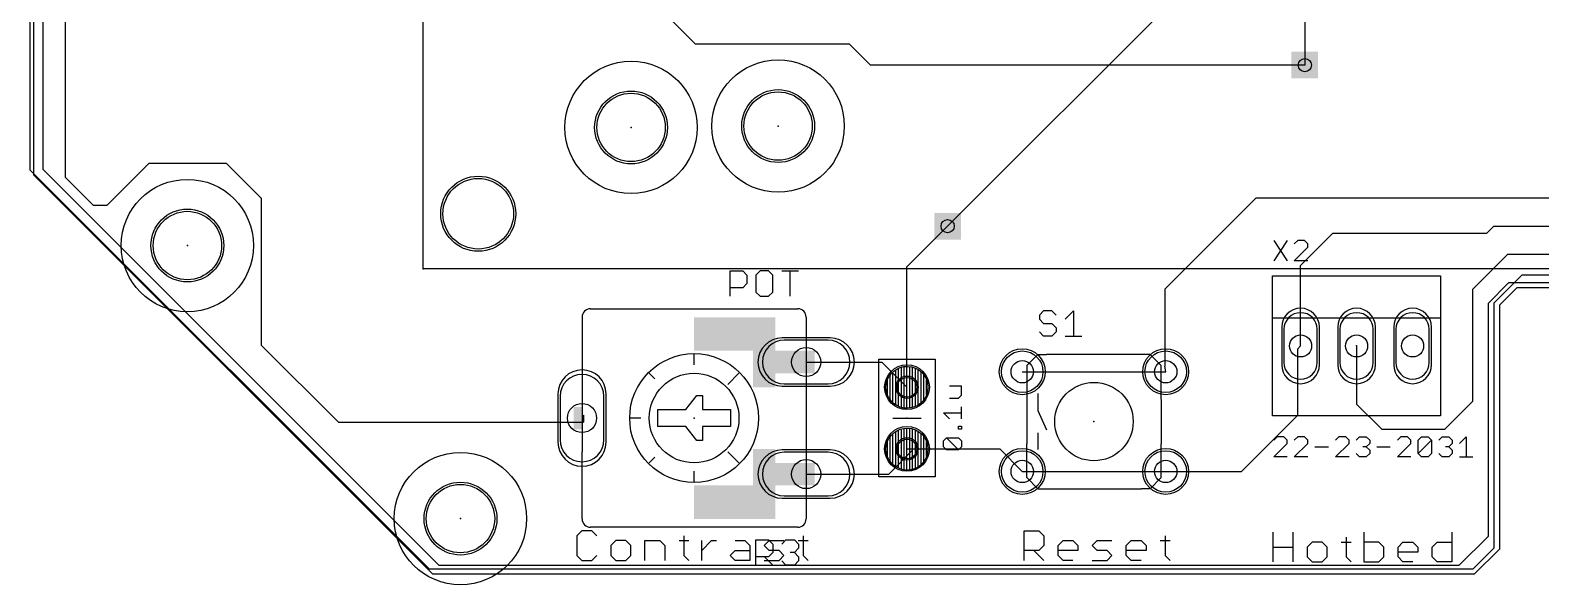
# Model space of a CAD drawing. Extents: x 103 to 286, y -140 to -65.
# Drawn here: x 107 to 175.5, y -140.1 to -114.9 of the extents above; entities that cross this region are included whole.
import ezdxf

# ---------------------------------------------------------------- set-up
doc = ezdxf.new("R2010")
doc.units = 0
for name, color, linetype in [('1', 82, 'CONTINUOUS'), ('16', 175, 'CONTINUOUS'), ('17', 2, 'CONTINUOUS'), ('18', 2, 'CONTINUOUS'), ('19', 53, 'CONTINUOUS'), ('20', 7, 'CONTINUOUS'), ('21', 253, 'CONTINUOUS'), ('23', 7, 'CONTINUOUS'), ('25', 253, 'CONTINUOUS'), ('27', 253, 'CONTINUOUS'), ('29', 253, 'CONTINUOUS'), ('30', 253, 'CONTINUOUS'), ('39', 22, 'CONTINUOUS'), ('40', 175, 'CONTINUOUS'), ('44', 253, 'CONTINUOUS'), ('51', 253, 'CONTINUOUS')]:
    doc.layers.add(name, color=color, linetype=linetype)

# ---------------------------------------------------------------- blocks, each defined once
blk = doc.blocks.new('ROUNDP')
blk.add_circle((0, 0), 0.5)
blk = doc.blocks.new('RECT')
blk.add_solid([(-0.5, -0.5), (0.5, -0.5), (-0.5, 0.5), (0.5, 0.5)])
blk = doc.blocks.new('LONGP100')
blk.add_lwpolyline([(-0.5, -0.5), (0.5, -0.5, 1), (0.5, 0.5), (-0.5, 0.5, 1)], format="xyb", close=True)
blk = doc.blocks.new('SQUAREV')
blk.add_solid([(-0.5, -0.5), (0.5, -0.5), (-0.5, 0.5), (0.5, 0.5)])

msp = doc.modelspace()

# ---------------------------------------------------------------- linework, layer by layer
at = {"layer": '1'}
for p, q in [((107.5792, -121.2494), (107.5792, -75.946)), ((164.7825, -105.7275), (164.7825, -116.5225)), ((159.7025, -112.7125), (148.59, -123.825)), ((125.542, -139.2123), (107.5792, -121.2494)), ((174.0154, -126.4006), (173.0908, -127.3251)), ((257.1598, -126.4006), (174.0154, -126.4006)), ((173.0908, -127.3251), (173.0908, -137.8915)), ((173.0908, -137.8915), (171.77, -139.2123)), ((171.77, -139.2123), (125.542, -139.2123))]:
    msp.add_line(p, q, dxfattribs=at)
at = {"layer": '16'}
for p, q in [((106.9975, -121.285), (106.9975, -67.6275)), ((108.585, -74.93), (108.585, -121.6025)), ((137.16, -115.57), (135.5725, -113.9825)), ((144.145, -115.57), (137.16, -115.57)), ((145.0975, -116.5225), (144.145, -115.57)), ((164.7825, -116.5225), (145.0975, -116.5225)), ((110.49, -122.8725), (112.395, -120.9675)), ((112.395, -120.9675), (115.8875, -120.9675)), ((115.8875, -120.9675), (117.475, -122.555)), ((125.095, -139.3825), (106.9975, -121.285)), ((108.585, -121.6025), (109.855, -122.8725)), ((117.475, -122.555), (117.475, -129.2225)), ((162.56, -122.555), (158.4325, -126.6825)), ((176.2125, -122.555), (162.56, -122.555)), ((109.855, -122.8725), (110.49, -122.8725)), ((146.7485, -125.6665), (148.59, -123.825)), ((148.59, -123.825), (148.9075, -123.5075)), ((173.0375, -124.1425), (173.355, -123.825)), ((173.355, -123.825), (178.435, -123.825)), ((164.592, -125.603), (166.0525, -124.1425)), ((166.0525, -124.1425), (173.0375, -124.1425)), ((172.4025, -126.6825), (173.99, -125.095)), ((173.99, -125.095), (205.105, -125.095)), ((146.7485, -131.1275), (146.7485, -125.6665)), ((164.592, -129.2543), (164.592, -125.603)), ((158.4325, -126.6825), (158.4325, -130.175)), ((172.4025, -131.7625), (172.4025, -126.6825)), ((174.625, -126.0475), (173.355, -127.3175)), ((256.54, -126.0475), (174.625, -126.0475)), ((173.355, -127.3175), (173.355, -138.43)), ((117.475, -129.2225), (120.9675, -132.715)), ((164.465, -129.3812), (164.592, -129.2543)), ((164.465, -132.3975), (164.465, -129.3812)), ((167.132, -129.2543), (167.132, -131.8895)), ((142.1765, -129.9845), (145.6055, -129.9845)), ((145.6055, -129.9845), (146.7485, -131.1275)), ((151.9745, -130.4227), (158.477, -130.4227)), ((167.132, -131.8895), (168.275, -133.0325)), ((171.1325, -133.0325), (172.4025, -131.7625)), ((120.9675, -132.715), (132.08, -132.715)), ((132.08, -132.715), (132.08, -132.3975)), ((132.08, -132.3975), (132.08, -132.715)), ((161.9187, -134.9438), (164.465, -132.3975)), ((168.275, -133.0325), (171.1325, -133.0325)), ((145.923, -135.0645), (147.0025, -133.985)), ((146.7485, -133.9215), (150.9522, -133.9215)), ((150.9522, -133.9215), (151.9745, -134.9438)), ((142.1765, -135.0645), (145.923, -135.0645)), ((151.9745, -134.9438), (158.477, -134.9438)), ((158.477, -134.9438), (161.9187, -134.9438)), ((173.355, -138.43), (172.4025, -139.3825)), ((172.4025, -139.3825), (125.095, -139.3825))]:
    msp.add_line(p, q, dxfattribs=at)
at = {"layer": '19'}
for p, q in [((158.477, -130.4227), (158.4325, -130.175)), ((132.08, -132.3975), (132.0165, -132.5245))]:
    msp.add_line(p, q, dxfattribs=at)
at = {"layer": '20'}
for p, q in [((107.1562, -121.5072), (107.1562, -67.4053)), ((125.2538, -139.6047), (107.1562, -121.5072)), ((174.4027, -126.619), (173.609, -127.4128)), ((256.7305, -126.619), (174.4027, -126.619)), ((173.609, -127.4128), (173.609, -138.4617)), ((173.609, -138.4617), (172.466, -139.6047)), ((172.466, -139.6047), (125.2538, -139.6047))]:
    msp.add_line(p, q, dxfattribs=at)
for centre, radius in [((140.9065, -119.2848), 1.55), ((134.239, -119.3483), 1.55), ((127.3093, -123.2618), 1.6), ((114.1222, -124.7013), 1.55), ((126.5047, -137.0838), 1.55)]:
    msp.add_circle(centre, radius, dxfattribs=at)
at = {"layer": '21'}
for p, q in [((124.8093, -125.7618), (124.8093, -65.7618)), ((222.8093, -125.7618), (124.8093, -125.7618)), ((163.322, -126.0793), (170.942, -126.0793)), ((163.322, -127.9843), (163.322, -126.0793)), ((170.942, -126.0793), (170.942, -127.9843)), ((132.0165, -127.9525), (132.0165, -131.0005)), ((132.3975, -127.5715), (141.7955, -127.5715)), ((142.1765, -127.9525), (142.1765, -128.5875)), ((163.322, -132.4292), (163.322, -127.9843)), ((163.322, -127.9843), (170.942, -127.9843)), ((170.942, -127.9843), (170.942, -132.4292)), ((137.0965, -130.1115), (137.0965, -129.6035)), ((145.4785, -135.1915), (145.4785, -129.8575)), ((145.4785, -129.8575), (148.0185, -129.8575)), ((148.0185, -129.8575), (148.0185, -135.1915)), ((157.3847, -129.6353), (153.0668, -129.6353)), ((135.3185, -130.7465), (135.0645, -130.4925)), ((138.6205, -131.0005), (139.1285, -130.4925)), ((142.1765, -131.3815), (142.1765, -133.6675)), ((149.2148, -131.0785), (148.6725, -131.0785)), ((149.0793, -131.6208), (149.2148, -131.4852)), ((149.2148, -131.4852), (149.2148, -131.0785)), ((135.4455, -132.9055), (135.4455, -132.1435)), ((135.4455, -132.1435), (136.7155, -132.1435)), ((136.7155, -132.1435), (137.2235, -131.5085)), ((137.2235, -131.5085), (137.4775, -131.5085)), ((137.4775, -131.5085), (137.4775, -132.1435)), ((137.4775, -132.1435), (138.7475, -132.1435)), ((138.7475, -132.1435), (138.7475, -132.9055)), ((148.6725, -131.6208), (149.0793, -131.6208)), ((149.2148, -132.5563), (149.2148, -132.014)), ((152.1778, -131.6552), (152.1778, -133.6993)), ((158.2738, -131.6852), (158.2738, -133.6993)), ((134.6835, -132.5245), (134.1755, -132.5245)), ((146.1135, -132.5245), (147.3835, -132.5245)), ((148.6725, -132.5563), (148.4013, -132.2852)), ((148.4013, -132.2852), (149.2148, -132.2852)), ((170.942, -132.4292), (163.322, -132.4292)), ((136.7155, -132.9055), (135.4455, -132.9055)), ((137.2235, -133.5405), (136.7155, -132.9055)), ((137.4775, -133.5405), (137.2235, -133.5405)), ((138.7475, -132.9055), (137.4775, -132.9055)), ((137.4775, -132.9055), (137.4775, -133.5405)), ((148.4013, -133.5529), (148.5369, -133.4173)), ((148.5369, -133.4173), (149.0793, -133.4173)), ((149.0793, -133.9596), (148.5369, -133.4173)), ((149.0793, -133.0241), (149.0793, -132.8885)), ((149.0793, -132.8885), (149.2148, -132.8885)), ((149.2148, -133.0241), (149.0793, -133.0241)), ((149.0793, -133.4173), (149.2148, -133.5529)), ((149.2148, -132.8885), (149.2148, -133.0241)), ((132.0165, -137.0965), (132.0165, -134.0485)), ((138.6205, -134.0485), (139.1285, -134.5565)), ((148.4013, -133.824), (148.4013, -133.5529)), ((148.5369, -133.9596), (148.4013, -133.824)), ((149.0793, -133.9596), (148.5369, -133.9596)), ((149.2148, -133.824), (149.0793, -133.9596)), ((149.2148, -133.5529), (149.2148, -133.824)), ((135.3185, -134.3025), (135.0645, -134.5565)), ((137.0965, -135.4455), (137.0965, -134.9375)), ((148.0185, -135.1915), (145.4785, -135.1915)), ((153.0668, -135.7313), (157.3847, -135.7313)), ((142.1765, -136.4615), (142.1765, -137.0965)), ((132.0074, -137.6338), (131.7828, -137.8584)), ((132.4565, -137.6338), (132.0074, -137.6338)), ((141.7955, -137.4775), (132.3975, -137.4775)), ((132.6811, -137.8584), (132.4565, -137.6338)), ((152.0571, -138.9812), (152.0571, -137.6338)), ((152.0571, -137.6338), (152.7308, -137.6338)), ((152.7308, -137.6338), (152.9553, -137.8584)), ((131.7828, -137.8584), (131.7828, -138.7566)), ((133.551, -138.0829), (133.3264, -138.3075)), ((133.3264, -138.3075), (133.3264, -138.7566)), ((134.0001, -138.0829), (133.551, -138.0829)), ((134.2247, -138.3075), (134.0001, -138.0829)), ((134.2247, -138.7566), (134.2247, -138.3075)), ((134.87, -138.9812), (134.87, -138.0829)), ((134.87, -138.0829), (135.5437, -138.0829)), ((135.5437, -138.0829), (135.7683, -138.3075)), ((135.7683, -138.3075), (135.7683, -138.9812)), ((136.4136, -138.0829), (136.8628, -138.0829)), ((136.6382, -137.8584), (136.6382, -138.7566)), ((137.4427, -138.9812), (137.4427, -138.0829)), ((137.4427, -138.5321), (137.8918, -138.0829)), ((137.8918, -138.0829), (138.1164, -138.0829)), ((138.9536, -138.0829), (139.4027, -138.0829)), ((139.4027, -138.0829), (139.6273, -138.3075)), ((139.6273, -138.3075), (139.6273, -138.9812)), ((140.2726, -138.3075), (140.4972, -138.0829)), ((140.4972, -138.5321), (140.2726, -138.3075)), ((140.4972, -138.0829), (141.1709, -138.0829)), ((141.8163, -138.0829), (142.2654, -138.0829)), ((142.0408, -137.8584), (142.0408, -138.7566)), ((152.9553, -138.3075), (152.7308, -138.5321)), ((152.9553, -137.8584), (152.9553, -138.3075)), ((153.6007, -138.3075), (153.8253, -138.0829)), ((153.6007, -138.7566), (153.6007, -138.3075)), ((153.8253, -138.0829), (154.2744, -138.0829)), ((154.2744, -138.0829), (154.4989, -138.3075)), ((154.4989, -138.3075), (154.4989, -138.5321)), ((155.1443, -138.3075), (155.3689, -138.0829)), ((155.3689, -138.5321), (155.1443, -138.3075)), ((155.3689, -138.0829), (156.0425, -138.0829)), ((156.6879, -138.3075), (156.9125, -138.0829)), ((156.6879, -138.7566), (156.6879, -138.3075)), ((156.9125, -138.0829), (157.3616, -138.0829)), ((157.3616, -138.0829), (157.5862, -138.3075)), ((157.5862, -138.3075), (157.5862, -138.5321)), ((158.2315, -138.0829), (158.6806, -138.0829)), ((158.4561, -137.8584), (158.4561, -138.7566)), ((163.3499, -139.0472), (163.3499, -137.6999)), ((164.2482, -137.6999), (164.2482, -139.0472)), ((165.1181, -138.149), (164.8935, -138.3735)), ((165.5672, -138.149), (165.1181, -138.149)), ((165.7918, -138.3735), (165.5672, -138.149)), ((166.4372, -138.149), (166.8863, -138.149)), ((166.6617, -137.9244), (166.6617, -138.8227)), ((167.4662, -137.6999), (167.4662, -139.0472)), ((168.1399, -138.149), (167.4662, -138.149)), ((168.3645, -138.3735), (168.1399, -138.149)), ((169.0098, -138.3735), (169.2344, -138.149)), ((169.2344, -138.149), (169.6835, -138.149)), ((169.6835, -138.149), (169.9081, -138.3735)), ((170.5534, -138.3735), (170.778, -138.149)), ((170.778, -138.149), (171.4517, -138.149)), ((171.4517, -137.6999), (171.4517, -139.0472)), ((131.7828, -138.7566), (132.0074, -138.9812)), ((132.0074, -138.9812), (132.4565, -138.9812)), ((132.4565, -138.9812), (132.6811, -138.7566)), ((133.3264, -138.7566), (133.551, -138.9812)), ((133.551, -138.9812), (134.0001, -138.9812)), ((134.0001, -138.9812), (134.2247, -138.7566)), ((136.6382, -138.7566), (136.8628, -138.9812)), ((138.729, -138.7566), (138.9536, -138.5321)), ((138.9536, -138.9812), (138.729, -138.7566)), ((138.9536, -138.5321), (139.6273, -138.5321)), ((139.6273, -138.9812), (138.9536, -138.9812)), ((140.2726, -138.9812), (140.9463, -138.9812)), ((140.9463, -138.5321), (140.4972, -138.5321)), ((141.1709, -138.7566), (140.9463, -138.5321)), ((140.9463, -138.9812), (141.1709, -138.7566)), ((142.0408, -138.7566), (142.2654, -138.9812)), ((152.7308, -138.5321), (152.0571, -138.5321)), ((152.5062, -138.5321), (152.9553, -138.9812)), ((154.4989, -138.5321), (153.6007, -138.5321)), ((153.8253, -138.9812), (153.6007, -138.7566)), ((154.2744, -138.9812), (153.8253, -138.9812)), ((155.1443, -138.9812), (155.818, -138.9812)), ((155.818, -138.5321), (155.3689, -138.5321)), ((156.0425, -138.7566), (155.818, -138.5321)), ((155.818, -138.9812), (156.0425, -138.7566)), ((157.5862, -138.5321), (156.6879, -138.5321)), ((156.9125, -138.9812), (156.6879, -138.7566)), ((157.3616, -138.9812), (156.9125, -138.9812)), ((158.4561, -138.7566), (158.6806, -138.9812)), ((163.3499, -138.3735), (164.2482, -138.3735)), ((164.8935, -138.3735), (164.8935, -138.8227)), ((164.8935, -138.8227), (165.1181, -139.0472)), ((165.5672, -139.0472), (165.7918, -138.8227)), ((165.7918, -138.8227), (165.7918, -138.3735)), ((166.6617, -138.8227), (166.8863, -139.0472)), ((168.1399, -139.0472), (168.3645, -138.8227)), ((168.3645, -138.8227), (168.3645, -138.3735)), ((169.0098, -138.8227), (169.0098, -138.3735)), ((169.9081, -138.5981), (169.0098, -138.5981)), ((169.2344, -139.0472), (169.0098, -138.8227)), ((169.9081, -138.3735), (169.9081, -138.5981)), ((170.5534, -138.8227), (170.5534, -138.3735)), ((170.778, -139.0472), (170.5534, -138.8227)), ((165.1181, -139.0472), (165.5672, -139.0472)), ((167.4662, -139.0472), (168.1399, -139.0472)), ((169.6835, -139.0472), (169.2344, -139.0472)), ((171.4517, -139.0472), (170.778, -139.0472))]:
    msp.add_line(p, q, dxfattribs=at)
for centre, radius in [((137.0965, -132.5245), 2.921), ((137.0965, -132.5245), 2.032), ((155.2258, -132.6833), 1.778)]:
    msp.add_circle(centre, radius, dxfattribs=at)
for centre, start, end in [((132.3975, -127.9525), 90, 180), ((141.7955, -127.9525), 0, 90), ((132.3975, -137.0965), 180, 270), ((141.7955, -137.0965), 270, 0)]:
    msp.add_arc(centre, 0.381, start, end, dxfattribs=at)
at = {"layer": '23'}
for p in [(134.239, -119.3483), (140.9065, -119.2848), (114.1222, -124.7013), (124.8093, -125.7618), (167.132, -129.2543), (137.0965, -132.5245), (146.7485, -132.5245), (155.2258, -132.6833), (126.5047, -137.0838)]:
    msp.add_point(p, dxfattribs=at)
at = {"layer": '25'}
for p, q in [((163.3728, -124.4783), (163.9829, -125.3935)), ((163.9829, -124.4783), (163.3728, -125.3935)), ((164.4608, -124.4783), (164.3083, -124.6308)), ((164.7659, -124.4783), (164.4608, -124.4783)), ((164.9184, -124.6308), (164.7659, -124.4783)), ((164.9184, -124.7833), (164.9184, -124.6308)), ((164.3083, -125.3935), (164.9184, -124.7833)), ((164.9184, -125.3935), (164.3083, -125.3935)), ((152.9399, -127.6658), (152.7493, -127.8564)), ((152.7493, -127.8564), (152.7493, -128.0471)), ((152.7493, -128.0471), (152.9399, -128.2378)), ((153.3212, -127.6658), (152.9399, -127.6658)), ((153.5119, -127.8564), (153.3212, -127.6658)), ((153.9186, -128.0471), (154.3, -127.6658)), ((154.3, -127.6658), (154.3, -128.8098)), ((152.9399, -128.8098), (152.7493, -128.6191)), ((152.9399, -128.2378), (153.3212, -128.2378)), ((153.3212, -128.2378), (153.5119, -128.4284)), ((153.5119, -128.6191), (153.3212, -128.8098)), ((153.5119, -128.4284), (153.5119, -128.6191)), ((153.3212, -128.8098), (152.9399, -128.8098)), ((153.9186, -128.8098), (154.6813, -128.8098)), ((139.9012, -139.192), (139.9012, -138.048)), ((139.9012, -138.048), (140.4732, -138.048)), ((140.4732, -138.048), (140.6639, -138.2387)), ((140.6639, -138.2387), (140.6639, -138.62)), ((141.0706, -138.2387), (141.2613, -138.048)), ((141.2613, -138.048), (141.6426, -138.048)), ((141.6426, -138.048), (141.8333, -138.2387)), ((141.8333, -138.2387), (141.8333, -138.4293)), ((140.4732, -138.8107), (139.9012, -138.8107)), ((140.2825, -138.8107), (140.6639, -139.192)), ((140.6639, -138.62), (140.4732, -138.8107)), ((141.2613, -139.192), (141.0706, -139.0013)), ((141.6426, -138.62), (141.4519, -138.62)), ((141.8333, -138.4293), (141.6426, -138.62)), ((141.6426, -138.62), (141.8333, -138.8107)), ((141.8333, -139.0013), (141.6426, -139.192)), ((141.8333, -138.8107), (141.8333, -139.0013)), ((141.6426, -139.192), (141.2613, -139.192))]:
    msp.add_line(p, q, dxfattribs=at)
at = {"layer": '27'}
for p, q in [((138.7318, -127), (138.7318, -125.856)), ((138.7318, -125.856), (139.3038, -125.856)), ((139.3038, -125.856), (139.4945, -126.0467)), ((140.0919, -125.856), (139.9012, -126.0467)), ((140.4732, -125.856), (140.0919, -125.856)), ((140.6638, -126.0467), (140.4732, -125.856)), ((141.0706, -125.856), (141.8332, -125.856)), ((141.4519, -127), (141.4519, -125.856)), ((139.3038, -126.6187), (138.7318, -126.6187)), ((139.4945, -126.428), (139.3038, -126.6187)), ((139.4945, -126.0467), (139.4945, -126.428)), ((139.9012, -126.0467), (139.9012, -126.8093)), ((140.6638, -126.8093), (140.6638, -126.0467)), ((139.9012, -126.8093), (140.0919, -127)), ((140.0919, -127), (140.4732, -127)), ((140.4732, -127), (140.6638, -126.8093)), ((163.5253, -133.3683), (163.3728, -133.5208)), ((163.8304, -133.3683), (163.5253, -133.3683)), ((163.9829, -133.5208), (163.8304, -133.3683)), ((163.9829, -133.6733), (163.9829, -133.5208)), ((164.4608, -133.3683), (164.3083, -133.5208)), ((164.7659, -133.3683), (164.4608, -133.3683)), ((164.9184, -133.5208), (164.7659, -133.3683)), ((164.9184, -133.6733), (164.9184, -133.5208)), ((166.3319, -133.3683), (166.1794, -133.5208)), ((166.6369, -133.3683), (166.3319, -133.3683)), ((166.7895, -133.5208), (166.6369, -133.3683)), ((166.7895, -133.6733), (166.7895, -133.5208)), ((167.1149, -133.5208), (167.2674, -133.3683)), ((167.2674, -133.3683), (167.5725, -133.3683)), ((167.5725, -133.3683), (167.725, -133.5208)), ((167.725, -133.5208), (167.725, -133.6733)), ((169.1384, -133.3683), (168.9859, -133.5208)), ((169.4435, -133.3683), (169.1384, -133.3683)), ((169.596, -133.5208), (169.4435, -133.3683)), ((169.596, -133.6733), (169.596, -133.5208)), ((169.9214, -133.5208), (170.074, -133.3683)), ((169.9214, -134.1309), (169.9214, -133.5208)), ((169.9214, -134.1309), (170.5316, -133.5208)), ((170.074, -133.3683), (170.379, -133.3683)), ((170.379, -133.3683), (170.5316, -133.5208)), ((170.5316, -133.5208), (170.5316, -134.1309)), ((170.857, -133.5208), (171.0095, -133.3683)), ((171.0095, -133.3683), (171.3145, -133.3683)), ((171.3145, -133.3683), (171.4671, -133.5208)), ((171.4671, -133.5208), (171.4671, -133.6733)), ((171.7925, -133.6733), (172.0975, -133.3683)), ((172.0975, -133.3683), (172.0975, -134.2835)), ((163.3728, -134.2835), (163.9829, -133.6733)), ((164.3083, -134.2835), (164.9184, -133.6733)), ((165.2438, -133.8259), (165.854, -133.8259)), ((166.1794, -134.2835), (166.7895, -133.6733)), ((167.2674, -134.2835), (167.1149, -134.1309)), ((167.5725, -133.8259), (167.4199, -133.8259)), ((167.725, -133.6733), (167.5725, -133.8259)), ((167.5725, -133.8259), (167.725, -133.9784)), ((167.725, -134.1309), (167.5725, -134.2835)), ((167.725, -133.9784), (167.725, -134.1309)), ((168.0504, -133.8259), (168.6605, -133.8259)), ((168.9859, -134.2835), (169.596, -133.6733)), ((170.074, -134.2835), (169.9214, -134.1309)), ((170.5316, -134.1309), (170.379, -134.2835)), ((171.0095, -134.2835), (170.857, -134.1309)), ((171.3145, -133.8259), (171.162, -133.8259)), ((171.4671, -133.6733), (171.3145, -133.8259)), ((171.3145, -133.8259), (171.4671, -133.9784)), ((171.4671, -134.1309), (171.3145, -134.2835)), ((171.4671, -133.9784), (171.4671, -134.1309)), ((163.9829, -134.2835), (163.3728, -134.2835)), ((164.9184, -134.2835), (164.3083, -134.2835)), ((166.7895, -134.2835), (166.1794, -134.2835)), ((167.5725, -134.2835), (167.2674, -134.2835)), ((169.596, -134.2835), (168.9859, -134.2835)), ((170.379, -134.2835), (170.074, -134.2835)), ((171.3145, -134.2835), (171.0095, -134.2835)), ((171.7925, -134.2835), (172.4026, -134.2835))]:
    msp.add_line(p, q, dxfattribs=at)
at = {"layer": '29'}
for p, q in [((146.3993, -130.8514), (146.4717, -130.7814)), ((146.4717, -130.7814), (146.5578, -130.7293)), ((146.4945, -131.4925), (146.4945, -130.7676)), ((146.5578, -130.7293), (146.6534, -130.6977)), ((146.6215, -131.5525), (146.6215, -130.7082)), ((146.6534, -130.6977), (146.7536, -130.6881)), ((146.7485, -131.5732), (146.7485, -130.6886)), ((146.7536, -130.6881), (146.851, -130.6999)), ((146.851, -130.6999), (146.9433, -130.7331)), ((146.8755, -131.5556), (146.8755, -130.7087)), ((146.9433, -130.7331), (147.026, -130.786)), ((147.0025, -131.4932), (147.0025, -130.771)), ((147.026, -130.786), (147.0948, -130.856)), ((146.2965, -131.13), (146.3095, -131.0302)), ((146.3105, -131.2312), (146.2965, -131.13)), ((146.3095, -131.0302), (146.3443, -130.9357)), ((146.3466, -131.3267), (146.3105, -131.2312)), ((146.3443, -130.9357), (146.3993, -130.8514)), ((146.4031, -131.4118), (146.3466, -131.3267)), ((146.3675, -131.3582), (146.3675, -130.9002)), ((146.4771, -131.4821), (146.4031, -131.4118)), ((146.5649, -131.5343), (146.4771, -131.4821)), ((147.0324, -131.4734), (146.9513, -131.5271)), ((147.0996, -131.403), (147.0324, -131.4734)), ((147.0948, -130.856), (147.1463, -130.9395)), ((147.1494, -131.3195), (147.0996, -131.403)), ((147.1295, -131.3529), (147.1295, -130.9123)), ((147.1463, -130.9395), (147.1779, -131.0324)), ((147.1794, -131.2269), (147.1494, -131.3195)), ((147.1779, -131.0324), (147.188, -131.13)), ((147.188, -131.13), (147.1794, -131.2269)), ((146.6621, -131.5656), (146.5649, -131.5343)), ((146.7638, -131.5745), (146.6621, -131.5656)), ((146.8602, -131.5614), (146.7638, -131.5745)), ((146.9513, -131.5271), (146.8602, -131.5614)), ((146.4717, -133.5805), (146.5578, -133.5284)), ((146.5578, -133.5284), (146.6534, -133.4968)), ((146.6215, -134.3516), (146.6215, -133.5073)), ((146.6534, -133.4968), (146.7536, -133.4872)), ((146.7485, -134.3723), (146.7485, -133.4877)), ((146.7536, -133.4872), (146.851, -133.499)), ((146.851, -133.499), (146.9433, -133.5322)), ((146.8755, -134.3547), (146.8755, -133.5078)), ((146.9433, -133.5322), (147.026, -133.5851)), ((146.2965, -133.9291), (146.3095, -133.8293)), ((146.3105, -134.0303), (146.2965, -133.9291)), ((146.3095, -133.8293), (146.3443, -133.7348)), ((146.3466, -134.1258), (146.3105, -134.0303)), ((146.3443, -133.7348), (146.3993, -133.6505)), ((146.4031, -134.2109), (146.3466, -134.1258)), ((146.3675, -134.1573), (146.3675, -133.6993)), ((146.3993, -133.6505), (146.4717, -133.5805)), ((146.4771, -134.2812), (146.4031, -134.2109)), ((146.4945, -134.2916), (146.4945, -133.5667)), ((147.0025, -134.2923), (147.0025, -133.5701)), ((147.026, -133.5851), (147.0948, -133.6551)), ((147.0996, -134.2021), (147.0324, -134.2725)), ((147.0948, -133.6551), (147.1463, -133.7386)), ((147.1494, -134.1186), (147.0996, -134.2021)), ((147.1295, -134.152), (147.1295, -133.7114)), ((147.1463, -133.7386), (147.1779, -133.8315)), ((147.1794, -134.026), (147.1494, -134.1186)), ((147.1779, -133.8315), (147.188, -133.9291)), ((147.188, -133.9291), (147.1794, -134.026)), ((146.5649, -134.3334), (146.4771, -134.2812)), ((146.6621, -134.3647), (146.5649, -134.3334)), ((146.7638, -134.3736), (146.6621, -134.3647)), ((146.8602, -134.3605), (146.7638, -134.3736)), ((146.9513, -134.3262), (146.8602, -134.3605)), ((147.0324, -134.2725), (146.9513, -134.3262))]:
    msp.add_line(p, q, dxfattribs=at)
for centre, radius in [((134.239, -119.3483), 1.6516), ((140.9065, -119.2848), 1.6516), ((127.3093, -123.2618), 1.7016), ((114.1222, -124.7013), 1.6516), ((126.5047, -137.0838), 1.6516)]:
    msp.add_circle(centre, radius, dxfattribs=at)
at = {"layer": '30'}
for p, q in [((145.808, -130.9628), (145.8538, -130.8011)), ((145.8538, -130.8011), (145.9271, -130.6499)), ((145.8595, -131.4726), (145.8595, -130.7894)), ((145.9271, -130.6499), (146.0254, -130.5136)), ((145.9865, -131.695), (145.9865, -130.5675)), ((146.0254, -130.5136), (146.146, -130.3965)), ((146.1135, -131.8345), (146.1135, -130.4281)), ((146.146, -130.3965), (146.285, -130.3022)), ((146.2405, -131.9302), (146.2405, -130.3324)), ((146.285, -130.3022), (146.4383, -130.2333)), ((146.3675, -131.9973), (146.3675, -130.2651)), ((146.4383, -130.2333), (146.6013, -130.1922)), ((146.4945, -132.0432), (146.4945, -130.2192)), ((146.6013, -130.1922), (146.7689, -130.18)), ((146.6215, -132.0715), (146.6215, -130.1907)), ((146.7485, -132.0811), (146.7485, -130.1815)), ((146.7689, -130.18), (146.9516, -130.2)), ((146.8755, -132.0714), (146.8755, -130.1917)), ((146.9516, -130.2), (147.1268, -130.2552)), ((147.0025, -132.0454), (147.0025, -130.216)), ((147.1268, -130.2552), (147.288, -130.3436)), ((147.1295, -132.0011), (147.1295, -130.2567)), ((147.2565, -131.9349), (147.2565, -130.3263)), ((147.288, -130.3436), (147.4287, -130.4617)), ((147.3835, -131.839), (147.3835, -130.4237)), ((147.4287, -130.4617), (147.5438, -130.605)), ((147.5105, -131.6967), (147.5105, -130.5636)), ((147.5438, -130.605), (147.6286, -130.768)), ((147.6286, -130.768), (147.68, -130.9444)), ((147.6375, -131.4638), (147.6375, -130.7985)), ((145.7909, -131.13), (145.808, -130.9628)), ((145.8075, -131.2972), (145.7909, -131.13)), ((145.8529, -131.459), (145.8075, -131.2972)), ((145.9258, -131.6104), (145.8529, -131.459)), ((147.6435, -131.4505), (147.5761, -131.6003)), ((147.6839, -131.2913), (147.6435, -131.4505)), ((147.68, -130.9444), (147.696, -131.1275)), ((147.696, -131.1275), (147.6839, -131.2913)), ((146.0238, -131.7469), (145.9258, -131.6104)), ((146.144, -131.8643), (146.0238, -131.7469)), ((146.2828, -131.959), (146.144, -131.8643)), ((146.4359, -132.0282), (146.2828, -131.959)), ((146.5987, -132.0698), (146.4359, -132.0282)), ((146.7663, -132.0824), (146.5987, -132.0698)), ((146.9297, -132.0659), (146.7663, -132.0824)), ((147.0878, -132.0213), (146.9297, -132.0659)), ((147.2358, -131.9499), (147.0878, -132.0213)), ((147.3691, -131.8538), (147.2358, -131.9499)), ((147.4836, -131.7361), (147.3691, -131.8538)), ((147.5761, -131.6003), (147.4836, -131.7361)), ((145.8538, -133.6002), (145.9271, -133.449)), ((145.9271, -133.449), (146.0254, -133.3127)), ((145.9865, -134.4941), (145.9865, -133.3666)), ((146.0254, -133.3127), (146.146, -133.1956)), ((146.1135, -134.6336), (146.1135, -133.2272)), ((146.146, -133.1956), (146.285, -133.1012)), ((146.2405, -134.7293), (146.2405, -133.1315)), ((146.285, -133.1012), (146.4383, -133.0324)), ((146.3675, -134.7964), (146.3675, -133.0642)), ((146.4383, -133.0324), (146.6013, -132.9913)), ((146.4945, -134.8423), (146.4945, -133.0183)), ((146.6013, -132.9913), (146.7689, -132.9791)), ((146.6215, -134.8706), (146.6215, -132.9898)), ((146.7485, -134.8802), (146.7485, -132.9806)), ((146.7689, -132.9791), (146.9516, -132.9991)), ((146.8755, -134.8705), (146.8755, -132.9908)), ((146.9516, -132.9991), (147.1268, -133.0543)), ((147.0025, -134.8445), (147.0025, -133.0151)), ((147.1268, -133.0543), (147.288, -133.1427)), ((147.1295, -134.8002), (147.1295, -133.0558)), ((147.2565, -134.734), (147.2565, -133.1254)), ((147.288, -133.1427), (147.4287, -133.2608)), ((147.3835, -134.6381), (147.3835, -133.2228)), ((147.4287, -133.2608), (147.5438, -133.4041)), ((147.5105, -134.4958), (147.5105, -133.3627)), ((147.5438, -133.4041), (147.6286, -133.5671)), ((145.7909, -133.9291), (145.808, -133.7619)), ((145.8075, -134.0963), (145.7909, -133.9291)), ((145.8529, -134.2581), (145.8075, -134.0963)), ((145.808, -133.7619), (145.8538, -133.6002)), ((145.8595, -134.2717), (145.8595, -133.5885)), ((147.6286, -133.5671), (147.68, -133.7435)), ((147.6375, -134.2629), (147.6375, -133.5976)), ((147.6839, -134.0904), (147.6435, -134.2496)), ((147.68, -133.7435), (147.696, -133.9266)), ((147.696, -133.9266), (147.6839, -134.0904)), ((145.9258, -134.4095), (145.8529, -134.2581)), ((146.0238, -134.546), (145.9258, -134.4095)), ((146.144, -134.6634), (146.0238, -134.546)), ((146.2828, -134.7581), (146.144, -134.6634)), ((146.4359, -134.8273), (146.2828, -134.7581)), ((146.5987, -134.8689), (146.4359, -134.8273)), ((146.7663, -134.8815), (146.5987, -134.8689)), ((146.9297, -134.865), (146.7663, -134.8815)), ((147.0878, -134.8204), (146.9297, -134.865)), ((147.2358, -134.749), (147.0878, -134.8204)), ((147.3691, -134.6529), (147.2358, -134.749)), ((147.4836, -134.5352), (147.3691, -134.6529)), ((147.5761, -134.3994), (147.4836, -134.5352)), ((147.6435, -134.2496), (147.5761, -134.3994))]:
    msp.add_line(p, q, dxfattribs=at)
for centre, radius in [((134.239, -119.3483), 1.6516), ((140.9065, -119.2848), 1.6516), ((127.3093, -123.2618), 1.7016), ((114.1222, -124.7013), 1.6516), ((126.5047, -137.0838), 1.6516)]:
    msp.add_circle(centre, radius, dxfattribs=at)
at = {"layer": '39'}
for centre in [(134.239, -119.3483), (140.9065, -119.2848), (114.1222, -124.7013), (126.5047, -137.0838)]:
    msp.add_circle(centre, 3, dxfattribs=at)
at = {"layer": '40'}
for centre in [(134.239, -119.3483), (140.9065, -119.2848), (114.1222, -124.7013), (126.5047, -137.0838)]:
    msp.add_circle(centre, 3, dxfattribs=at)
at = {"layer": '44'}
for centre, radius in [((164.7825, -116.5225), 0.3), ((148.59, -123.825), 0.3), ((142.1765, -129.9845), 0.6604), ((164.592, -129.2543), 0.5), ((167.132, -129.2543), 0.5), ((169.672, -129.2543), 0.5), ((151.9745, -130.4227), 0.508), ((158.477, -130.4227), 0.508), ((146.7485, -131.1275), 0.508), ((132.0165, -132.5245), 0.6604), ((146.7485, -133.9215), 0.508), ((142.1765, -135.0645), 0.6604), ((151.9745, -134.9438), 0.508), ((158.477, -134.9438), 0.508)]:
    msp.add_circle(centre, radius, dxfattribs=at)
at = {"layer": '51'}
for p, q in [((142.1765, -128.5875), (142.1765, -131.3815)), ((152.6858, -129.6353), (152.1778, -130.1432)), ((152.6858, -129.6353), (153.0668, -129.6353)), ((157.7657, -129.6353), (157.3847, -129.6353)), ((158.2738, -130.1432), (157.7657, -129.6353)), ((152.1778, -130.1432), (152.1778, -131.6672)), ((158.2738, -131.6672), (158.2738, -130.1432)), ((132.0165, -131.0005), (132.0165, -134.0485)), ((152.6858, -131.4133), (152.6858, -132.1753)), ((152.6858, -132.1753), (153.0668, -133.0643)), ((152.6858, -133.1912), (152.6858, -133.9532)), ((142.1765, -133.6675), (142.1765, -136.4615)), ((152.1778, -135.2233), (152.1778, -133.6993)), ((158.2738, -135.2233), (158.2738, -133.6993)), ((152.6858, -135.7313), (152.1778, -135.2233)), ((157.7657, -135.7313), (158.2738, -135.2233)), ((152.6858, -135.7313), (153.0668, -135.7313)), ((157.7657, -135.7313), (157.3847, -135.7313))]:
    msp.add_line(p, q, dxfattribs=at)

# ---------------------------------------------------------------- block references
at = {"layer": '17'}
for name, p, xscale, yscale, rotation in [('LONGP100', (164.592, -129.2543), 1.508, 1.508, 90), ('LONGP100', (164.592, -129.2543), 1.508, 1.508, 90), ('LONGP100', (167.132, -129.2543), 1.508, 1.508, 90), ('LONGP100', (167.132, -129.2543), 1.508, 1.508, 90), ('LONGP100', (169.672, -129.2543), 1.508, 1.508, 90), ('LONGP100', (169.672, -129.2543), 1.508, 1.508, 90), ('LONGP100', (142.1765, -129.9845), 1.9812, 1.9812, 180), ('LONGP100', (142.1765, -129.9845), 1.9812, 1.9812, 180), ('ROUNDP', (146.7485, -131.1275), 2.032, 2.032, 90), ('ROUNDP', (146.7485, -131.1275), 2.032, 2.032, 90), ('LONGP100', (132.0165, -132.5245), 1.9812, 1.9812, 90), ('LONGP100', (132.0165, -132.5245), 1.9812, 1.9812, 90), ('ROUNDP', (146.7485, -133.9215), 2.032, 2.032, 90), ('ROUNDP', (146.7485, -133.9215), 2.032, 2.032, 90), ('LONGP100', (142.1765, -135.0645), 1.9812, 1.9812, 180), ('LONGP100', (142.1765, -135.0645), 1.9812, 1.9812, 180)]:
    msp.add_blockref(name, p, dxfattribs=dict(at, xscale=xscale, yscale=yscale, rotation=rotation))
at = {"layer": '17', "xscale": 1.8796, "yscale": 1.8796}
for p in [(151.9745, -130.4227), (151.9745, -130.4227), (158.477, -130.4227), (158.477, -130.4227), (151.9745, -134.9438), (151.9745, -134.9438), (158.477, -134.9438), (158.477, -134.9438)]:
    msp.add_blockref('ROUNDP', p, dxfattribs=at)
at = {"layer": '18', "xscale": 1.0064, "yscale": 1.0064}
for p in [(164.7825, -116.5225), (164.7825, -116.5225), (148.59, -123.825), (148.59, -123.825)]:
    msp.add_blockref('SQUAREV', p, dxfattribs=at)
at = {"layer": '21', "rotation": 90}
for p, xscale, yscale in [((138.43, -128.7145), 1.524, 2.667), ((140.2715, -129.54), 3.175, 1.016), ((140.2715, -135.509), 3.175, 1.016), ((138.43, -136.3345), 1.524, 2.667)]:
    msp.add_blockref('RECT', p, dxfattribs=dict(at, xscale=xscale, yscale=yscale))
at = {"layer": '29'}
for name, p, xscale, yscale in [('SQUAREV', (164.7825, -116.5225), 1.2096, 1.2096), ('SQUAREV', (148.59, -123.825), 1.2096, 1.2096), ('ROUNDP', (151.9745, -130.4227), 2.0828, 2.0828), ('ROUNDP', (158.477, -130.4227), 2.0828, 2.0828), ('ROUNDP', (151.9745, -134.9438), 2.0828, 2.0828), ('ROUNDP', (158.477, -134.9438), 2.0828, 2.0828)]:
    msp.add_blockref(name, p, dxfattribs=dict(at, xscale=xscale, yscale=yscale))
for p, xscale, yscale, rotation in [((164.592, -129.2543), 1.7112, 1.7112, 90), ((167.132, -129.2543), 1.7112, 1.7112, 90), ((169.672, -129.2543), 1.7112, 1.7112, 90), ((142.1765, -129.9845), 2.1844, 2.1844, 180), ((132.0165, -132.5245), 2.1844, 2.1844, 90), ((142.1765, -135.0645), 2.1844, 2.1844, 180)]:
    msp.add_blockref('LONGP100', p, dxfattribs=dict(at, xscale=xscale, yscale=yscale, rotation=rotation))
at = {"layer": '30'}
for name, p, xscale, yscale in [('SQUAREV', (164.7825, -116.5225), 1.2096, 1.2096), ('SQUAREV', (148.59, -123.825), 1.2096, 1.2096), ('ROUNDP', (151.9745, -130.4227), 2.0828, 2.0828), ('ROUNDP', (158.477, -130.4227), 2.0828, 2.0828), ('ROUNDP', (151.9745, -134.9438), 2.0828, 2.0828), ('ROUNDP', (158.477, -134.9438), 2.0828, 2.0828)]:
    msp.add_blockref(name, p, dxfattribs=dict(at, xscale=xscale, yscale=yscale))
for p, xscale, yscale, rotation in [((164.592, -129.2543), 1.7112, 1.7112, 90), ((167.132, -129.2543), 1.7112, 1.7112, 90), ((169.672, -129.2543), 1.7112, 1.7112, 90), ((142.1765, -129.9845), 2.1844, 2.1844, 180), ((132.0165, -132.5245), 2.1844, 2.1844, 90), ((142.1765, -135.0645), 2.1844, 2.1844, 180)]:
    msp.add_blockref('LONGP100', p, dxfattribs=dict(at, xscale=xscale, yscale=yscale, rotation=rotation))
at = {"layer": '51', "xscale": 1.016, "rotation": 90}
for p, yscale in [((141.6685, -129.9845), 1.778), ((131.826, -132.5245), 0.381), ((141.6685, -135.0645), 1.778)]:
    msp.add_blockref('RECT', p, dxfattribs=dict(at, yscale=yscale))

doc.saveas('drawing.dxf')
